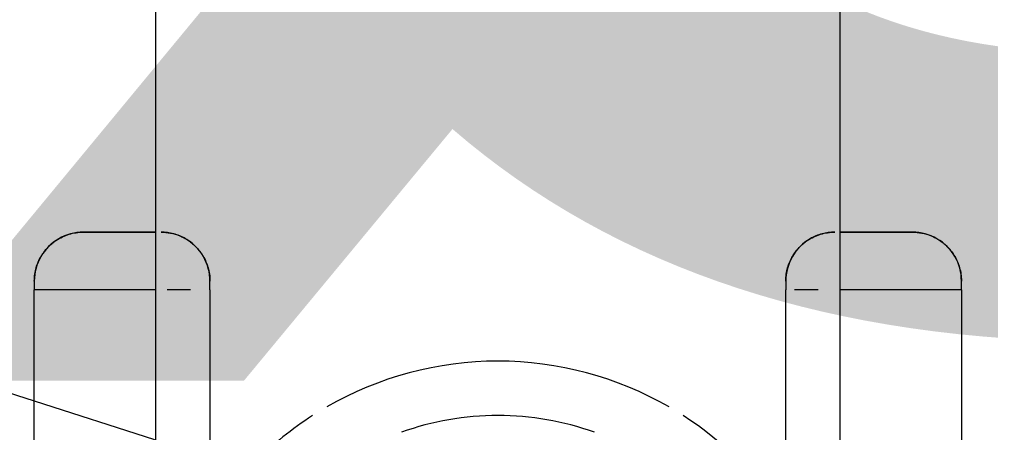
# Model space of a CAD drawing. Header units: metres. Extents: x 147 to 427, y -16 to 162.
# Drawn here: x 171.91921 to 171.95892, y 80.62865 to 80.64555 of the extents above; entities that cross this region are included whole.
import ezdxf

# ---------------------------------------------------------------- set-up
doc = ezdxf.new("R2010")
doc.units = ezdxf.units.M
doc.layers.add('1053_ARQ_BASE_MATADOURO_dwg', color=7, linetype='Continuous', lineweight=5, true_color=0x767676)
for name, color, linetype, lineweight in [('A_lay', 7, 'Continuous', 5), ('P-PIPE-IDEN', 7, 'Continuous', 5), ('P-SANR-FIXT', 7, 'Continuous', 5)]:
    doc.layers.add(name, color=color, linetype=linetype, lineweight=lineweight)
doc.styles.add('Arial_25', font='arial.ttf', dxfattribs={"height": 0.1249999999999999})

# ---------------------------------------------------------------- blocks, each defined once
blk = doc.blocks.new('UT_Ducha higiênica - UT_Ducha higiênica-V44-BANHEIROS E VESTIÁRIO')
at = {"layer": 'P-SANR-FIXT', "color": 9, "true_color": 0xc0c0c0}
for p, q in [((0.0660000000001994, 0.05738896833051926), (0.0660000000001994, 0.03306065756349574)), ((0.09400000000019954, 0.03306065756349574), (0.09400000000019954, 0.05738896833051926)), ((0.0660000000001994, 0.04114821128368647), (0.0630449943036359, 0.04114821128368647)), ((0.06304499430343755, 0.04114821128362749), (0.06600000000000221, 0.04114821128362745)), ((0.09695500569676736, 0.04114821128368647), (0.09400000000019954, 0.04114821128368647)), ((0.09400000000000237, 0.04114821128362746), (0.09695500569656935, 0.04114821128362745)), ((0.06104499430343766, 0.03914821128362744), (0.06104499430343766, 0.03878872391187346)), ((0.09895500569656945, 0.03878872391187352), (0.09895500569656945, 0.03914821128362758)), ((0.06104499430343674, 0.001999999999942718), (0.06104499430343764, 0.03878872391187346)), ((0.06600000000000254, 0.0387887239118735), (0.06104499430343417, 0.0387887239118735)), ((0.0989550056965669, 0.0387887239118735), (0.09400000000000182, 0.0387887239118735)), ((0.09895500569656944, 0.03878872391187348), (0.09895500569656941, 0.001999999999943668))]:
    blk.add_line(p, q, dxfattribs=at)
at = {"layer": 'P-SANR-FIXT', "color": 254, "true_color": 0xd3d3d3}
for p, q in [((0.06822741628874161, 0.0387887239118735), (0.06822741628874161, 0.03914821128362743)), ((0.0917725837112612, 0.03914821128362742), (0.0917725837112612, 0.03878872391187344)), ((0.06104499430343664, 0.001999999999942737), (0.06104499430343756, 0.03878872391187442)), ((0.06742986877289242, 0.0387887239118735), (0.06647703843195592, 0.0387887239118735)), ((0.06822741628874161, 0.03878872391187346), (0.06822741628874161, 0.02214454025150191)), ((0.09177258371125956, 0.02214186629510981), (0.09177258371126114, 0.03878872391187346)), ((0.09310245490700532, 0.0387887239118735), (0.09212435565298374, 0.0387887239118735)), ((0.09895500569656936, 0.0387887239118745), (0.09895500569656929, 0.001999999999943672)), ((0.06104499430363419, 0.03424681124900408), (0.06595411103334692, 0.03267435979652091))]:
    blk.add_line(p, q, dxfattribs=at)
at = {"layer": 'P-SANR-FIXT', "color": 254, "true_color": 0xe0e0e0}
for p, q in [((0.06822741628874153, 0.0387887239118744), (0.06822741628874152, 0.02214454025150181)), ((0.09177258371125947, 0.02214186629510983), (0.09177258371126105, 0.03878872391187439))]:
    blk.add_line(p, q, dxfattribs=at)
at = {"layer": 'P-SANR-FIXT', "color": 9, "true_color": 0xc0c0c0, "flags": 128}
for points in [[(0.01500000000021316, 0.04899559848678316), (0.01656900566516315, 0.04849302635972894), (0.03232634437676154, 0.04344575380368157), (0.04992369001686869, 0.03780910402835386), (0.06104499430363419, 0.03424681124900408)], [(0.0660000000001994, 0.03306065756349574), (0.0660000000001994, 0.02415942696860699), (0.0660000000001994, 0.02187500000003184)], [(0.09400000000019954, 0.02187500000003184), (0.09400000000019954, 0.02584343730840307), (0.09400000000019954, 0.03306065756349574)]]:
    blk.add_lwpolyline(points, dxfattribs=at)
at = {"layer": 'P-SANR-FIXT', "color": 9, "true_color": 0xc0c0c0}
for centre, radius, start, end in [((0.06304499430343755, 0.03914821128362749), 0.002000000000000004, 90, 119.9999999999998), ((0.09695500569656935, 0.03914821128362753), 0.002000000000000002, 60.00000000000078, 90.0000000000004)]:
    blk.add_arc(centre, radius, start, end, dxfattribs=at)
at = {"layer": 'P-SANR-FIXT', "color": 254, "true_color": 0xe0e0e0}
for centre, radius, start, end in [((0.06622741628874153, 0.03914821128362746), 0.002000000000000002, 75.00000000000007, 90), ((0.09377258371126108, 0.03914821128362746), 0.001999999999999999, 90.0000000000008, 105.0000000000007), ((0.06622741628874153, 0.03914821128362746), 0.002000000000000008, 44.99999999999991, 60.00000000000014), ((0.06622741628874153, 0.03914821128362746), 0.002000000000000013, 15.00000000000017, 45.00000000000009), ((0.09377258371126108, 0.03914821128362746), 0.002000000000000006, 120.0000000000004, 150.0000000000007), ((0.09377258371126108, 0.03914821128362746), 0.001999999999999995, 150.0000000000007, 180.000000000001), ((0.06622741628874153, 0.03914821128362746), 0.002000000000000009, 1.987846675914711e-13, 15.00000000000018)]:
    blk.add_arc(centre, radius, start, end, dxfattribs=at)
at = {"layer": 'P-SANR-FIXT', "color": 254, "true_color": 0xd3d3d3}
for centre, radius, start, end in [((0.06622741628874153, 0.03914821128362746), 0.002000000000000005, 60.00000000000018, 75.00000000000011), ((0.09377258371126108, 0.03914821128362746), 0.002000000000000003, 105.0000000000007, 120.0000000000004), ((0.06304499430343755, 0.03914821128362749), 0.001999999999999995, 119.9999999999999, 180), ((0.09695500569656935, 0.03914821128362753), 0.001999999999999994, 7.951386703658757e-13, 60.00000000000071), ((0.0800000000000014, 0.02187499999996996), 0.014, 90.00000000000034, 120.0000000000004), ((0.0800000000000014, 0.02187499999996996), 0.01400000000000001, 59.99999999999979, 89.9999999999997), ((0.0800000000000014, 0.02187499999996996), 0.01399999999999999, 122.7927710263034, 135.0000000000004), ((0.0800000000000014, 0.02187499999996695), 0.0117725837112637, 89.99999999999994, 109.58754425025), ((0.0800000000000014, 0.02187499999996695), 0.0117725837112637, 70.41245574974954, 89.99999999999967), ((0.0800000000000014, 0.02187499999996996), 0.01400000000000001, 32.76646705730297, 57.20722897369675)]:
    blk.add_arc(centre, radius, start, end, dxfattribs=at)
at = {"layer": 'P-SANR-FIXT', "color": 9, "true_color": 0xc0c0c0}
for points, knots in [([(0.06104499430343763, 0.03914821128362749), (0.06104499430343763, 0.03934114306849545), (0.06108714067159613, 0.03961803906187272), (0.0612036956944618, 0.03994247800487914), (0.06131591234284227, 0.04016295539194129), (0.06144745881198609, 0.04035884651990348), (0.06159461803630129, 0.04053128203195312), (0.06175406595126327, 0.04068082568376507), (0.06195137848773302, 0.04082959083399103), (0.06214452814990288, 0.0409390074305918), (0.0623293392666376, 0.04101777513732453), (0.0626099347193875, 0.04111335968832534), (0.06285292738142612, 0.04114821128362747), (0.06304499430343762, 0.04114821128362749)], [0, 0, 0, 0, 0.1428571428571428, 0.2142857142857143, 0.2857142857142857, 0.3571428571428571, 0.4285714285714285, 0.5, 0.5714285714285714, 0.6785714285714286, 0.7321428571428572, 0.7857142857142857, 1, 1, 1, 1]), ([(0.09695500569656942, 0.04114821128362754), (0.09708298661886067, 0.04114821128362754), (0.09734157513630474, 0.04112342680997043), (0.09765661326674686, 0.04102940703512432), (0.0979000961284014, 0.0409147553020243), (0.0980769310206845, 0.04080827517869416), (0.09824602029227524, 0.04068074911345344), (0.09840552699222668, 0.04053113568145207), (0.09855268138333846, 0.04035866146469703), (0.09868421283957497, 0.04016274350734703), (0.09879640592050198, 0.03994224240005637), (0.0989129073849353, 0.03961781842819331), (0.09895500569656941, 0.03934103627677766), (0.09895500569656944, 0.03914821128362756)], [0, 0, 0, 0, 0.1428571428571428, 0.2857142857142857, 0.3571428571428571, 0.4285714285714285, 0.5, 0.5714285714285714, 0.6428571428571428, 0.7142857142857143, 0.7857142857142857, 0.8571428571428571, 1, 1, 1, 1])]:
    blk.add_open_spline(points, degree=3, knots=knots, dxfattribs=at)
at = {"layer": 'P-SANR-FIXT', "color": 254, "true_color": 0xd3d3d3}
for points, knots in [([(0.06622741628874161, 0.04114821128362747), (0.06635539721103273, 0.04114821128362747), (0.06661398572847665, 0.04112342680997042), (0.06692902385891879, 0.04102940703512435), (0.06717250672057345, 0.04091475530202431), (0.06734934161285663, 0.04080827517869411), (0.06751843088444733, 0.04068074911345343), (0.06767793758439884, 0.04053113568145204), (0.06782509197551062, 0.04035866146469702), (0.06795662343174708, 0.04016274350734707), (0.0680688165126741, 0.03994224240005637), (0.06818531797710749, 0.03961781842819322), (0.06822741628874164, 0.03934103627677755), (0.06822741628874161, 0.03914821128362746)], [0, 0, 0, 0, 0.1428571428571428, 0.2857142857142857, 0.3571428571428571, 0.4285714285714285, 0.5, 0.5714285714285714, 0.6428571428571428, 0.7142857142857143, 0.7857142857142857, 0.8571428571428571, 1, 1, 1, 1]), ([(0.09177258371126117, 0.03914821128362743), (0.09177258371126117, 0.03934114306849545), (0.09181473007941966, 0.03961803906187276), (0.09193128510228538, 0.03994247800487911), (0.09204350175066574, 0.04016295539194121), (0.0921750482198096, 0.04035884651990337), (0.09232220744412468, 0.040531282031953), (0.09248165535908674, 0.04068082568376497), (0.0926789678955566, 0.04082959083399103), (0.09287211755772645, 0.04093900743059178), (0.09305692867446114, 0.04101777513732451), (0.09333752412721105, 0.04111335968832526), (0.09358051678924953, 0.04114821128362744), (0.09377258371126114, 0.04114821128362747)], [0, 0, 0, 0, 0.1428571428571428, 0.2142857142857143, 0.2857142857142857, 0.3571428571428571, 0.4285714285714285, 0.5, 0.5714285714285714, 0.6785714285714286, 0.7321428571428572, 0.7857142857142857, 1, 1, 1, 1])]:
    blk.add_open_spline(points, degree=3, knots=knots, dxfattribs=at)
blk = doc.blocks.new('1053_ARQ_BASE_MATADOURO_dwg_arq geral tgov-4039641-BANHEIROS E VESTIÁRIO')
at = {"layer": 'A_lay', "true_color": 0xaaaaaa}
h = blk.add_hatch(dxfattribs=at)
h.set_pattern_fill('FP_2', color=253, style=0, pattern_type=2)
h.set_pattern_definition([(90, (-0.43, 0), (-0.6125, 3.750480822388769e-17), []), (180, (-0.43, 0), (-7.500961644777538e-17, -0.6125), [])])
h.paths.add_polyline_path([(32.9982296655655, -1.360337736084986), (33.01237180118935, -1.346195600926807), (33.43663586990462, -1.77045966871076), (33.42249373428078, -1.784601803868939), (33.25023462308762, -1.612342693053915)])
h.paths.add_polyline_path([(33.41165809009424, -2.567213544799652), (33.41122966582353, -2.567213544799652), (33.41153817298636, -2.567499975164101)])
h.paths.add_polyline_path([(31.19822966551894, -2.590337736532022), (32.07822903066692, -2.590337723493596), (32.07822966552359, -1.360337736084986), (31.9982296655655, -1.360337736084986), (31.9982296655655, -1.340337736532025), (32.09822966554222, -1.340337736532025), (32.09822966554222, -2.590337736532022), (32.97822966554688, -2.590337736532022), (32.97822966554688, -1.360337736084986), (32.69822966551894, -1.360337736084986), (32.69822966551894, -1.340337736532025), (32.9982296655655, -1.340337736532025), (32.9982296655655, -2.590337736532022), (33.36143735738526, -2.590337723493626), (33.36230898696525, -2.584644456362063), (33.36850861286325, -2.584118906497852), (33.37272822873721, -2.583180386026411), (33.3639897591028, -2.582610914488273), (33.38495522576743, -2.571112018484472), (33.38522966535411, -2.571112018484472), (33.38475389388188, -2.567213544799652), (33.37766758755459, -2.56675270268307), (33.37784901540559, -2.531764418520862), (33.37935890742477, -2.529469504030543), (33.38033918392303, -2.529386299058091), (33.38033918392303, -2.530819531470261), (33.38475389388188, -2.529654912327599), (33.38849361837163, -2.529260466487359), (33.38519683457316, -2.529079990610626), (33.38230822881664, -2.529079990610626), (33.38230822881664, -2.527990126248646), (33.39363069786764, -2.527990126248646), (33.39845663859801, -2.451804880380545), (33.40332281405001, -2.527990126248646), (33.41415110236105, -2.528241146850083), (33.41415110236105, -2.529079990610626), (33.40934836446957, -2.529569412834353), (33.41105634879104, -2.532213544799656), (33.41153817298636, -2.529370996491358), (33.41318337963542, -2.529491669047795), (33.41458401044638, -2.531318225015941), (33.41467251459932, -2.530331478504427), (33.4174584135822, -2.530615062280749), (33.4174584135822, -2.531588071625247), (33.4174584135822, -2.532213544799656), (33.41882147603067, -2.53257269248625), (33.41882153157442, -2.567213544799652), (33.41165809009424, -2.567213544799652), (33.4115613925586, -2.571112018484472), (33.41255289996535, -2.571112018484472), (33.4331532524047, -2.583180386026411), (33.42848461750561, -2.583665235818116), (33.42841931263904, -2.583790940594805), (33.42373110244044, -2.583180386026411), (33.42380640577898, -2.583851335952597), (33.43439815729597, -2.58512119470378), (33.43518967956162, -2.590337723493803), (33.79822966549565, -2.590337736532022), (33.79822966549565, -1.360337736084986), (33.59822966554222, -1.360337736084986), (33.59822966554222, -1.340337736532025), (33.79822966549565, -1.340337736532025), (33.79822966549565, -0.5403377357869643), (32.49990418984109, -0.5403377357869643), (32.49990418984109, -0.520337736233998), (33.79822966549565, -0.520337736233998), (33.79822966561207, 0.7096622623503934), (31.64822966558879, 0.7096622623503934), (31.64822966547237, -0.720337737351584), (31.37822966557015, -0.9803377389907172), (31.37822966557015, -1.340337738394669), (31.39822966547237, -1.340337738394669), (31.39822966547237, -1.36033773794763), (31.19822966551894, -1.36033773794763), (31.19822966551894, -2.566552797289576)])
h.paths.add_polyline_path([(32.3796333890643, -2.584848100319439), (32.37655739265048, -2.582797436043553), (32.38339294388445, -2.584848098456791)])
h.paths.add_polyline_path([(31.47922672948354, -2.584848010912471), (31.47615073283689, -2.582797346636585), (31.48298628418726, -2.584848009049823)])
h.paths.add_polyline_path([(32.35507964459268, -2.580063220113449), (32.35176171513761, -2.578219925984674), (32.35097831464218, -2.573911227457804), (32.35210469323517, -2.57560079472383)])
h.paths.add_polyline_path([(32.72500323222047, -2.580063154788004), (32.72910455998519, -2.573911160230572), (32.72832116077208, -2.578219860792096)])
h.paths.add_polyline_path([(31.4546729848955, -2.580063130706482), (31.45135505544042, -2.578219836577706), (31.45057165494495, -2.573911138050754), (31.45321641526873, -2.577878277072556)])
h.paths.add_polyline_path([(31.82459657252362, -2.58006306538085), (31.828697900288, -2.573911070823604), (31.8279145010749, -2.578219771385128), (31.82662698379707, -2.57893505893236)])
h.paths.add_polyline_path([(31.93598396700507, -2.57551958920394), (31.93598395815142, -2.575518269867118), (31.93986503223876, -2.575518785918095)])
h.paths.add_polyline_path([(33.40650297222901, -2.532213544799656), (33.40657379143014, -2.532213544799656), (33.40647120771293, -2.529079990610626), (33.4042568059013, -2.52947269597945), (33.40598023144013, -2.532213544799656)])
h.paths.add_polyline_path([(31.78805223818578, -2.524538795753311), (31.78805329892299, -2.524538154493882), (31.78986503223873, -2.524538795753311)])
h.paths.add_polyline_path([(32.68845889776651, -2.524538795753311), (32.68845995850371, -2.524538154493882), (32.69027169181945, -2.524538795753311)])
h.paths.add_polyline_path([(32.72067163989433, -2.519910329952768), (32.72112556450817, -2.514431225976472), (32.72128924567299, -2.512942886920036), (32.7224053606593, -2.516442886920035), (32.72075630968545, -2.51974099074007)])
h.paths.add_polyline_path([(31.82026498019715, -2.5199102405458), (31.82071891911924, -2.514431222653573), (31.82088263059796, -2.512942886920036), (31.82199865625866, -2.516442886920035), (31.82034965034916, -2.519740900611293)])
h.paths.add_polyline_path([(32.35074804804773, -2.49530242197209), (32.3507480424598, -2.464542454108529), (32.36425338473529, -2.465057278607535), (32.36425338976571, -2.493251755833559), (32.35404405919414, -2.494801951966122)])
h.paths.add_polyline_path([(31.45034138823414, -2.495302332565122), (31.45034138287903, -2.464542364701566), (31.46384672515244, -2.465057278609557), (31.46384673006852, -2.493251666426591), (31.45363740794015, -2.494801861263768)])
h.paths.add_polyline_path([(32.3507480424598, -2.464542454108529), (32.34961118549128, -2.464542454108529), (32.34961117838995, -2.424212720245056), (32.35074804236245, -2.463685038211235)])
h.paths.add_polyline_path([(31.45034138287903, -2.464542364701566), (31.4492045257941, -2.464542364701566), (31.44920451927484, -2.427651721984078), (31.45034138268435, -2.463685038211235)])
h.paths.add_polyline_path([(32.715829445491, -2.433098875252401), (32.71446233518465, -2.428313984289958), (32.71582944493295, -2.429954515770014)])
h.paths.add_polyline_path([(31.81542278579381, -2.433098768154382), (31.81405567548763, -2.428313894883198), (31.81542278523576, -2.429954426363046)])
h.paths.add_polyline_path([(32.34961117838995, -2.424212720245056), (32.3496111182333, -2.100627156199285), (32.36047300352679, -2.055517957680013), (32.38185480083779, -2.014339819221219), (32.41250386946687, -1.979505139154507), (32.45062465078041, -1.953054687830857), (32.49398386001417, -1.936538050225004), (32.54004132201865, -1.930922844361836), (32.58609878600701, -1.936538033952755), (32.62945800107614, -1.953054656239655), (32.66757879173472, -1.97950509409511), (32.698227872671, -2.014339763333402), (32.71960968453036, -2.055517894237933), (32.73047164315378, -2.100627088919213), (32.73047164315378, -2.42421265318983), (32.72910453216193, -2.416693549603156), (32.72407657577698, -2.409923806035923), (32.71885120787212, -2.406440228223735), (32.70842738743912, -2.405073121705415), (32.36695697561583, -2.405399314620244), (32.36037300863295, -2.407012690915006), (32.35427205649388, -2.411752959636594), (32.35097828670425, -2.416693616658382)])
h.paths.add_polyline_path([(32.71104456007035, -2.424212655052474), (32.70694323058726, -2.420794881880218), (32.70852620014941, -2.421190623193912)])
h.paths.add_polyline_path([(31.44920451863915, -2.424212632952824), (31.44920445853612, -2.100627066792318), (31.46006634382961, -2.055517868273045), (31.4814481411406, -2.014339729814251), (31.51209720976968, -1.979505049747543), (31.55021799108323, -1.953054598423889), (31.59357720031699, -1.936537960818036), (31.63963466232147, -1.930922754954869), (31.68569212630982, -1.936537944545787), (31.72905134137896, -1.953054566832692), (31.76717213203753, -1.979505004688142), (31.79782121297382, -2.014339673926434), (31.81920302483318, -2.055517804830965), (31.83006498345659, -2.10062699951225), (31.83006498345659, -2.424212563782862), (31.82869787246474, -2.416693460196188), (31.82366991619629, -2.409923716706623), (31.81844454817493, -2.406440138816767), (31.80802072785843, -2.405073032298447), (31.4665502931861, -2.405399229346468), (31.45996634930949, -2.407012601258892), (31.4538653969132, -2.411752870054895), (31.45057162700706, -2.416693527251414)])
h.paths.add_polyline_path([(31.81063790048958, -2.424212565645506), (31.80653657089007, -2.42079479247325), (31.80811954045222, -2.421190533786944)])
h.paths.add_polyline_path([(32.52173897794324, -2.329214845908934), (32.55853917053278, -2.328987855687618), (32.59398995497526, -2.319375193527305), (32.62528974490934, -2.301494435001893), (32.65005296703426, -2.277977302487157), (32.66902836581824, -2.247702358342878), (32.67988854517159, -2.213462111250909), (32.67956945679467, -2.094816044042731), (32.66698118635357, -2.060277363595218), (32.64733657944612, -2.03130246823723), (32.62255066103535, -2.008670470508273), (32.58942161204271, -1.991465080653311), (32.55684337067157, -1.983383290935039), (32.52107176361355, -1.983646541860201), (32.48594718852514, -1.993066010328552), (32.45576527191695, -2.009699951395325), (32.42930952900306, -2.034791385846919), (32.41007327967564, -2.065698776107002), (32.39951061732029, -2.09720937162793), (32.39951064344509, -2.213462162762482), (32.41085993921514, -2.248482762544358), (32.43049041660464, -2.279126743648769), (32.45552947141302, -2.302839230523605), (32.48748526612123, -2.320368712680362), (32.52144059837287, -2.329137788407953)])
h.paths.add_polyline_path([(31.62133231823663, -2.32921475650077), (31.65725359349754, -2.329214749903883), (31.69358308365753, -2.319375221233084), (31.72488299080102, -2.301494435001893), (31.74964630745357, -2.277977212890311), (31.76862170611307, -2.247702268953175), (31.77948188547064, -2.213462021864529), (31.77916281781171, -2.094816014340405), (31.76657452677287, -2.060277274365524), (31.74693001766422, -2.03130246823723), (31.7221440013433, -2.008670381104939), (31.68901495246202, -1.991464991276182), (31.65643671098479, -1.983383201529323), (31.62066475907021, -1.983646541860201), (31.58554052894444, -1.993065920859554), (31.55535861233625, -2.009699861882535), (31.52890281176664, -2.034791385846919), (31.50966662009495, -2.065698686359616), (31.49910395762767, -2.097209282198377), (31.49910398374791, -2.213462073355514), (31.51045333555579, -2.248482762544358), (31.53008375702395, -2.279126654351526), (31.55512281171124, -2.302839141113267), (31.58707860654053, -2.320368623302524), (31.62103393879218, -2.329137699032293)])
h.paths.add_polyline_path([(32.5227919520112, -2.323449541634667), (32.48878411764256, -2.314558224620824), (32.45915161545025, -2.298302562637103), (32.43398092227255, -2.274729994750325), (32.41488035756629, -2.24390663419751), (32.40471933115636, -2.212873529642432), (32.40471931151404, -2.097798004895588), (32.415859244262, -2.065625742603561), (32.4352764533247, -2.03643607271421), (32.45954511572992, -2.01406865600956), (32.49114261718234, -1.997363284370255), (32.52242438327954, -1.989314136091037), (32.55853917053278, -1.989637155103455), (32.58974044971964, -1.997363284370255), (32.61961533146406, -2.01319702251189), (32.64519471193384, -2.03643607271421), (32.66386008529415, -2.064275298740522), (32.67534972354797, -2.096324335783971), (32.67528802561505, -2.213061976696178), (32.664618988905, -2.24564665075287), (32.64608817488487, -2.274729956678691), (32.62091749016936, -2.298302533601364), (32.59068283624104, -2.314888535339494), (32.5572771626358, -2.323449535444839), (32.52756255409016, -2.32344954077838)])
h.paths.add_polyline_path([(31.62238529231402, -2.323449452227704), (31.58837759490043, -2.314558210344035), (31.55874495575307, -2.298302473230135), (31.53357426257537, -2.274729905343361), (31.5144736979856, -2.243906545146346), (31.50431267145918, -2.212873440235464), (31.50431265181179, -2.097797915512369), (31.5154525845551, -2.065625653216414), (31.53486969662431, -2.03643607271421), (31.56047709771136, -2.013340301429059), (31.59073561002579, -1.997363284370255), (31.62201772356923, -1.989314046685772), (31.65606354846984, -1.98912865628206), (31.68933395871201, -1.997363284370255), (31.71920867176145, -2.013196933101132), (31.74478811218072, -2.03643607271421), (31.76345342559597, -2.064275209331584), (31.77494306385078, -2.096324246377008), (31.77488136603436, -2.213061886933437), (31.76421232920782, -2.245646561345906), (31.74568151518769, -2.274729867271724), (31.72051083047219, -2.2983024441944), (31.69027617654385, -2.314888445932531), (31.65687050293862, -2.323449446037875), (31.62701456923278, -2.323449451396785)])
h.paths.add_polyline_path([(32.54061341034772, -2.254476327918303), (32.55514524622622, -2.252825669870383), (32.56893665052194, -2.247957806525672), (32.58128491903999, -2.240120766867959), (32.5785309568166, -2.202238926664016), (32.57667355980004, -2.192954538453315), (32.57257947583597, -2.184417076030596), (32.56650264680836, -2.177156088694598), (32.55853917053278, -2.171511555709319), (32.55000805589233, -2.168157924638768), (32.54061339649268, -2.166978872948325), (32.53121873749429, -2.168157927836046), (32.52105686411108, -2.172594371329534), (32.51472414964061, -2.177156097505476), (32.50864732308413, -2.184417086909594), (32.5045532420256, -2.192954550725651), (32.50269584816881, -2.202238939568478), (32.49994189580328, -2.240120783448054), (32.51377741774143, -2.248482762544358), (32.52608157379633, -2.252825675794411), (32.54027169181945, -2.254437512561932)])
h.paths.add_polyline_path([(31.64020675065054, -2.254476238511335), (31.65473858652903, -2.252825580463415), (31.66852999082476, -2.247957717118708), (31.68087825934282, -2.240120677460991), (31.67812429711942, -2.202238837257048), (31.67626690010309, -2.192954449047009), (31.67217281613955, -2.18441698662481), (31.66609598711273, -2.177155999289068), (31.65841333773278, -2.171621860998793), (31.64960139619856, -2.168157835232666), (31.64020673679971, -2.166978783541353), (31.63081207780188, -2.168157838427861), (31.62065020453038, -2.17259428183919), (31.61431748994806, -2.177156008094194), (31.60824066339075, -2.18441699749671), (31.60414658233087, -2.192954461311337), (31.60228918847222, -2.202238850153095), (31.5995352361061, -2.240120694041086), (31.61337101134825, -2.248482762544358), (31.62701456923278, -2.252977756044999), (31.63986503223876, -2.254437423168197)])
h.paths.add_polyline_path([(32.27396809635704, -1.784604303538733), (32.2598259607332, -1.77046216838055), (32.68408752989509, -1.346195600926807), (32.69822966551894, -1.360337736084986), (32.35892675596849, -1.699644643016028)])
h.paths.add_polyline_path([(31.57396809628719, -1.784604303538733), (31.55982596066334, -1.77046216838055), (31.98408752994166, -1.346195600926807), (31.9982296655655, -1.360337736084986), (31.74622767740222, -1.612342693053915)])
blk = doc.blocks.new('1053_ARQ_BASE_MATADOURO_dwg-3625622-BANHEIROS E VESTIÁRIO')
blk.add_blockref('1053_ARQ_BASE_MATADOURO_dwg_arq geral tgov-4039641-BANHEIROS E VESTIÁRIO', (130.2097949645677, 83.1860339743535))

msp = doc.modelspace()

# ---------------------------------------------------------------- block references
at = {"layer": '1053_ARQ_BASE_MATADOURO_dwg', "color": 253, "true_color": 0xaaaaaa}
msp.add_blockref('1053_ARQ_BASE_MATADOURO_dwg-3625622-BANHEIROS E VESTIÁRIO', (9.709115587533281, 0), dxfattribs=at)
at = {"layer": 'P-SANR-FIXT', "color": 254, "true_color": 0xe0e0e0}
msp.add_blockref('UT_Ducha higiênica - UT_Ducha higiênica-V44-BANHEIROS E VESTIÁRIO', (171.8587755843396, 80.5956962508597), dxfattribs=at)

# ---------------------------------------------------------------- texts
at = {"layer": 'P-PIPE-IDEN', "insert": (171.9104046650793, 80.75914222740501), "char_height": 0.1249999999999999, "width": 0.3607593749999998, "attachment_point": 1, "style": 'Arial_25'}
msp.add_mtext('ø25', dxfattribs=at)

doc.saveas('drawing.dxf')
